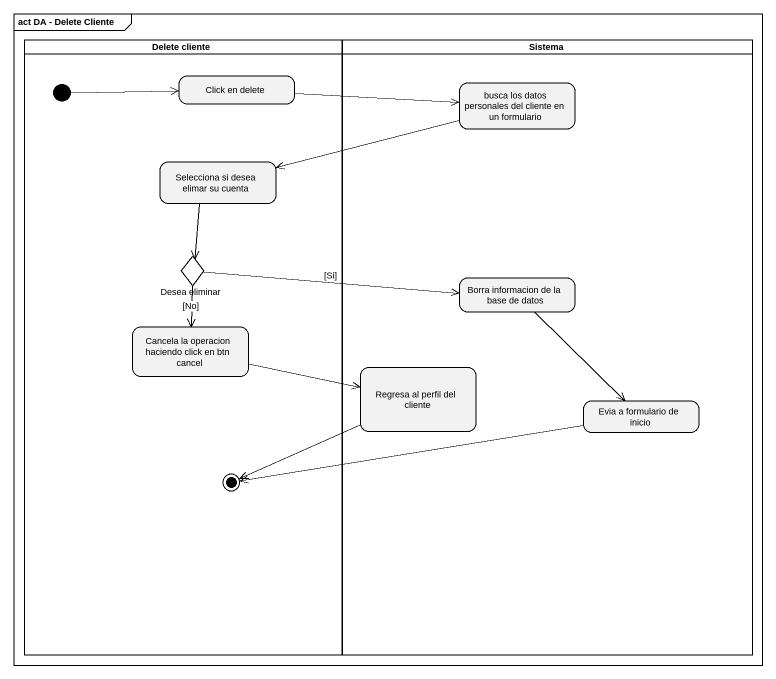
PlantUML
@startuml
mainframe act DA - Delete Cliente
hide empty description
state "Delete cliente" as Delete_cliente <<partition>> {
  state "Click en delete" as Click_en_delete
  state "Selecciona si desea elimar su cuenta" as Selecciona_si_desea_elimar
  state "Desea eliminar" as Desea_eliminar <<choice>>
  state "Cancela la operacion haciendo click en btn cancel" as Cancela_la_operacion
  state final1 <<end>>
  [*] -right-> Click_en_delete
}
state Sistema <<partition>> {
  state "busca los datos personales del cliente en un formulario" as busca_los_datos_personales
  state "Borra informacion de la base de datos" as Borra_informacion_de_la
  state "Regresa al perfil del cliente" as Regresa_al_perfil_del
  state "Evia a formulario de inicio" as Evia_a_formulario_de_inicio
}
Click_en_delete -right-> busca_los_datos_personales
busca_los_datos_personales -left-> Selecciona_si_desea_elimar
Selecciona_si_desea_elimar --> Desea_eliminar
Desea_eliminar -right-> Borra_informacion_de_la : [Si]
Desea_eliminar --> Cancela_la_operacion : [No]
Borra_informacion_de_la --> Evia_a_formulario_de_inicio
Cancela_la_operacion -right-> Regresa_al_perfil_del
Regresa_al_perfil_del -left-> final1
Evia_a_formulario_de_inicio -left-> final1
@enduml
